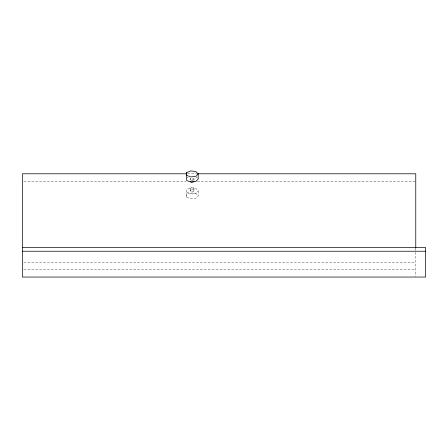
<?xml version="1.0" encoding="UTF-8"?>
<svg xmlns="http://www.w3.org/2000/svg" width="448" height="448" viewBox="0 0 448 448"><rect width="100%" height="100%" fill="white"/><g stroke="black" fill="none" stroke-linecap="round" stroke-linejoin="round"><path stroke-width="0.34" stroke-dasharray="2.24 1.68" d="M186.413 191.985L186.592 189.319L190.87 187.729L196.028 188.406L198.184 190.848L198.184 195.955L195.709 198.318L190.473 198.828L186.413 197.098L186.413 191.985L190.473 193.715L195.709 193.211L198.184 190.848M186.413 197.098L186.592 194.432L190.87 192.836L196.028 193.519L198.184 195.955M190.159 189.028L190.221 188.138L191.649 187.606L193.374 187.835L194.09 188.653L194.09 190.781L193.267 191.57L191.514 191.738L190.159 191.162L190.159 189.028L191.514 189.61L193.267 189.437L194.09 188.653M190.159 191.162L190.221 190.271L191.649 189.739L193.374 189.963L194.09 190.781M194.09 178.998L193.374 179.816L191.649 180.04L190.221 179.514L190.159 178.623L191.514 178.041L193.267 178.209L194.09 178.998L194.09 180.062M186.995 177.548L188.154 177.055M187.583 173.79L196.683 173.79M23.8 181.238L186.183 181.238M197.383 181.238L415.766 181.238M23.8 262.298L415.766 262.298M23.8 269.746L415.766 269.746M193.267 180.342L191.514 180.169L190.159 180.751L190.159 178.623M196.202 177.044L197.193 177.985M415.766 248.36L415.766 276.36"/><path stroke-width="0.67" d="M198.184 173.824L196.028 176.26L190.87 176.943L186.592 175.347L186.413 172.687L190.473 170.951L195.709 171.461L198.184 173.824L198.184 178.931L196.028 181.373L190.87 182.05L186.592 180.46L186.413 172.687M194.09 181.132L193.374 181.944L191.649 182.174L190.221 181.642M186.883 173.79L22.4 173.79L22.4 277.049L425.6 277.049L425.6 247.542L22.4 247.542M198.083 173.79L415.766 173.79L415.766 248.142M22.4 251.233L425.6 251.233"/></g></svg>
